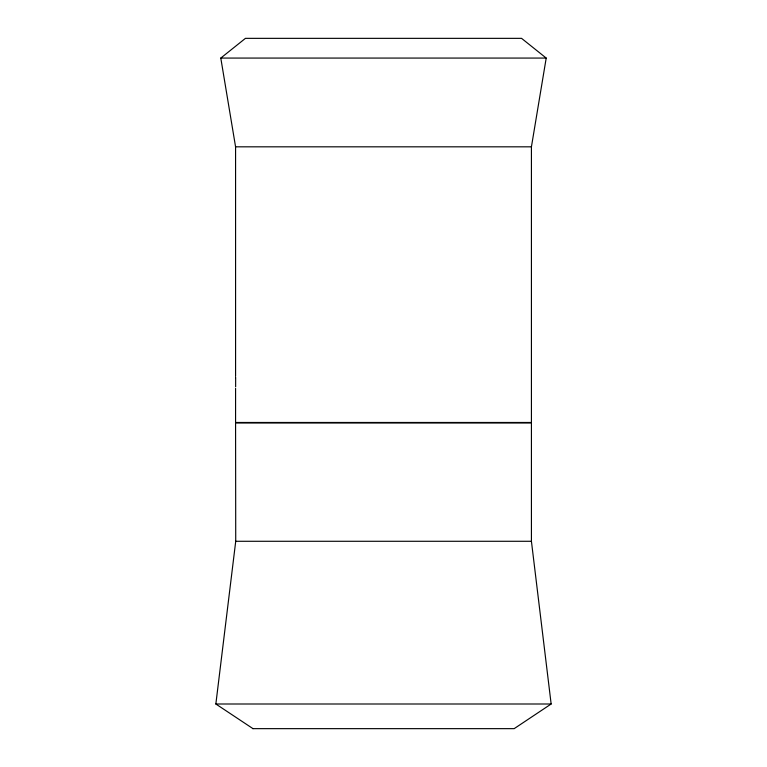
<?xml version="1.0" encoding="UTF-8"?>
<svg xmlns="http://www.w3.org/2000/svg" width="767" height="767" viewBox="0 0 767 767"><rect width="100%" height="100%" fill="white"/><g stroke="black" fill="none" stroke-linecap="round" stroke-linejoin="round"><path stroke-width="1.15" d="M235.632 386.865L235.651 378.16M235.584 388.428L235.574 422.473L531.426 422.473L531.426 146.823L546.209 58.071L521.56 38.35L245.44 38.35L220.791 58.071L235.574 146.823L235.584 376.252M252.985 728.65L215.853 704.001L235.728 541.281L235.574 422.972L531.426 422.972L531.426 541.281L551.147 704.001L514.168 728.65L252.832 728.65M220.791 58.071L546.209 58.071M235.574 146.823L531.426 146.823M235.574 541.281L531.426 541.281M215.853 704.001L551.147 704.001M235.622 377.172L235.632 377.728"/></g></svg>
